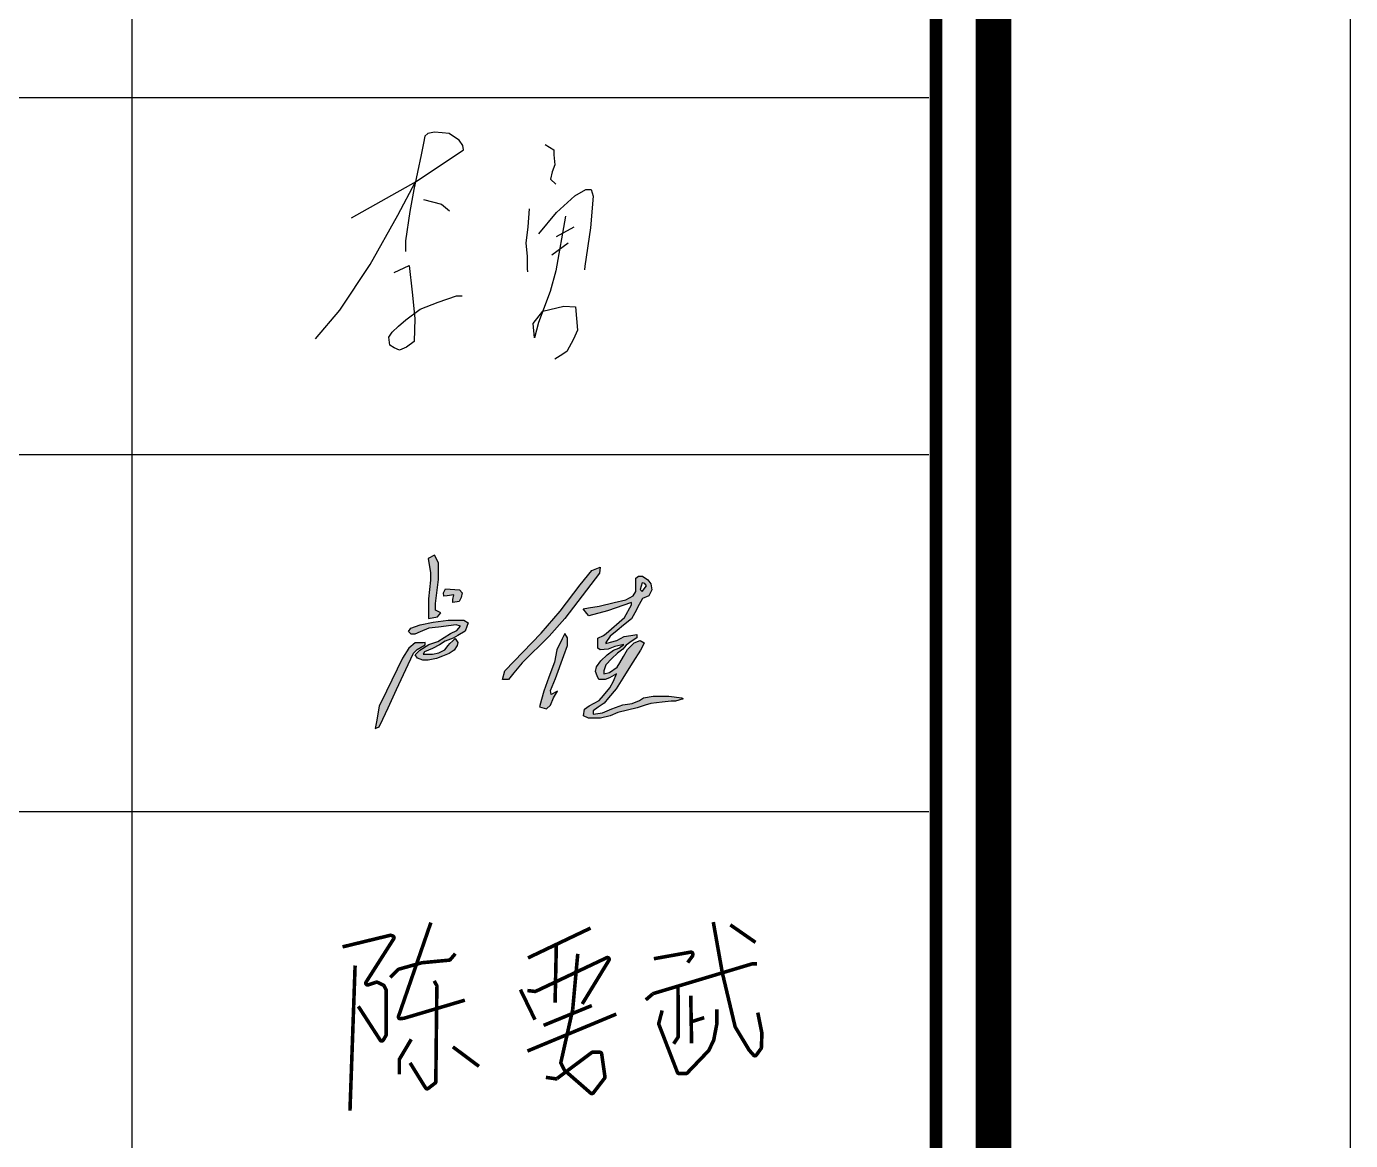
# Model space of a CAD drawing. Extents: x 815029915 to 815825525, y 579155098 to 579748855.
# Drawn here: x 815538153 to 815541863, y 579536305 to 579539426 of the extents above; entities that cross this region are included whole.
import ezdxf

# ---------------------------------------------------------------- set-up
doc = ezdxf.new("R2010")
doc.units = 0
doc.header["$LTSCALE"] = 100
doc.header["$MEASUREMENT"] = 0
for name, color, linetype in [('TK', 7, 'Continuous'), ('ZG-图框层', 4, 'Continuous'), ('zm', 1, 'Continuous')]:
    doc.layers.add(name, color=color, linetype=linetype)
doc.layers.add('平面看线', color=175, linetype='Continuous', lineweight=9)

# ---------------------------------------------------------------- blocks, each defined once
blk = doc.blocks.new('CCIAD-TK-A0-图签')
at = {"layer": 'TK'}
for p, q in [((1154.858, 121.628), (1154.858, 51.628)), ((1126.117, 91.628), (1177.187, 91.628)), ((1126.117, 91.628), (1177.187, 91.628)), ((1126.117, 81.628), (1177.187, 81.628)), ((1126.117, 81.628), (1177.187, 81.628)), ((1126.117, 71.628), (1177.187, 71.628)), ((1126.117, 71.628), (1177.187, 71.628))]:
    blk.add_line(p, q, dxfattribs=at)
blk.add_lwpolyline([(1124.286, 10.457), (1179, 10.457), (1179, 831)], dxfattribs=at)
at = {"layer": 'TK', "const_width": 0.347}
blk.add_lwpolyline([(1126.117, 185.398), (1177.387, 185.398), (1177.387, 13.253), (1126.117, 13.253)], close=True, dxfattribs=at)
blk = doc.blocks.new('李勇')
at = {"color": 7, "lineweight": 30}
for p, q in [((8824.8, 21817.8), (8816.5, 21810.6)), ((8843.3, 21821.1), (8824.8, 21817.8)), ((8865.5, 21819.2), (8843.3, 21821.1)), ((8885.2, 21817.5), (8865.5, 21819.2)), ((8899.9, 21807.9), (8885.2, 21817.5)), ((8812.8, 21791.1), (8806.5, 21758.1)), ((8816.5, 21810.6), (8812.8, 21791.1)), ((8913.1, 21799.3), (8899.9, 21807.9)), ((8922.7, 21784.1), (8913.1, 21799.3)), ((8925.1, 21771.8), (8922.7, 21784.1)), ((9153.4, 21787.1), (9177.6, 21772.1)), ((8806.5, 21758.1), (8786.2, 21661.3)), ((8792.7, 21683.7), (8925.1, 21771.8)), ((9177.6, 21772.1), (9177.6, 21757.9)), ((9177.6, 21757.9), (9180.5, 21730.1)), ((9173.4, 21710.2), (9169.1, 21690.3)), ((9180.5, 21730.1), (9173.4, 21710.2)), ((8611.5, 21581.2), (8792.7, 21683.7)), ((8740.7, 21589.4), (8790.7, 21682.5)), ((9169.1, 21690.3), (9183.3, 21676)), ((8786.2, 21661.3), (8774.9, 21599.2)), ((8812.6, 21633.3), (8863.3, 21620)), ((9185.8, 21596.4), (9237.3, 21642.9)), ((9237.3, 21642.9), (9268.1, 21660.8)), ((9268.1, 21660.8), (9282.5, 21660.8)), ((9288.4, 21641.9), (9280.7, 21553.3)), ((9282.5, 21660.8), (9288.4, 21641.9)), ((8663.8, 21450.7), (8740.7, 21589.4)), ((8774.9, 21599.2), (8762.8, 21517.1)), ((8863.3, 21620), (8885.9, 21601)), ((9109.4, 21606.3), (9105.6, 21556.5)), ((9136.2, 21536.4), (9185.8, 21596.4)), ((9105.6, 21556.5), (9099.9, 21510.6)), ((9210.4, 21586.1), (9183.2, 21433.5)), ((9185.8, 21528.9), (9235, 21556.5)), ((9280.7, 21553.3), (9265.1, 21445.9)), ((8762.8, 21517.1), (8762.8, 21493)), ((8762.8, 21493), (8762.8, 21487)), ((9099.9, 21510.6), (9103.1, 21474.1)), ((9172.6, 21477.6), (9218.4, 21511.3)), ((8578.7, 21322.8), (8663.8, 21450.7)), ((8730.7, 21428.4), (8772.7, 21447.9)), ((8772.7, 21447.9), (8780.7, 21373.4)), ((9103.1, 21474.1), (9103.7, 21438.2)), ((9265.1, 21445.9), (9263.6, 21436)), ((9103.7, 21438.2), (9103.8, 21430)), ((9183.2, 21433.5), (9167.4, 21374.8)), ((8780.7, 21373.4), (8788.6, 21299.4)), ((9167.4, 21374.8), (9135.4, 21288.2)), ((8803.1, 21325.8), (8853.6, 21345.6)), ((8853.6, 21345.6), (8905.5, 21362.9)), ((8905.5, 21362.9), (8921.5, 21362.9)), ((9147.1, 21320), (9206.4, 21334.2)), ((9206.4, 21334.2), (9239.2, 21331.9)), ((9239.2, 21331.9), (9243.9, 21266.8)), ((8510.5, 21243), (8578.7, 21322.8)), ((8742.8, 21278.2), (8763.2, 21295.4)), ((8763.2, 21295.4), (8803.1, 21325.8)), ((8788.6, 21299.4), (8786.4, 21235.5)), ((9120.5, 21285.9), (9147.1, 21320)), ((8715.9, 21247.5), (8725.2, 21261.5)), ((8725.2, 21261.5), (8742.8, 21278.2)), ((9123.7, 21245.3), (9120.5, 21285.9)), ((9135.4, 21288.2), (9123.7, 21245.3)), ((9243.9, 21266.8), (9233.6, 21242)), ((8718.4, 21224.7), (8715.9, 21247.5)), ((8730.7, 21217.1), (8718.4, 21224.7)), ((8765.2, 21219.5), (8746, 21211.1)), ((8786.4, 21235.5), (8765.2, 21219.5)), ((9233.6, 21242), (9214.2, 21206.8)), ((8746, 21211.1), (8730.7, 21217.1)), ((9195.6, 21195.1), (9181, 21185.9)), ((9214.2, 21206.8), (9195.6, 21195.1))]:
    blk.add_line(p, q, dxfattribs=at)
blk = doc.blocks.new('gadad23a')
at = {"layer": '平面看线', "const_width": 100}
for points in [[(131775, 116553), (130868, 113925, 0.557185), (130922, 113859), (131024, 113872), (132727, 114378)], [(139687, 116566), (139940, 115144), (140298, 113636, 0.077541), (140304, 113622), (140692, 112978), (140816, 112838, 0.480002), (140894, 112842), (141024, 113023, 0.147817), (141034, 113050), (141049, 113447, 0.05991), (141048, 113459), (140933, 114030)], [(129300, 115871), (130634, 116195, -0.150124), (130663, 116193), (130711, 116175, -0.476931), (130735, 116101), (129958, 114882, 0.703116), (130016, 114807), (130242, 114881, -0.191901), (130279, 114878), (130443, 114800, -0.166898), (130467, 114777), (130516, 114678, -0.116521), (130522, 114655), (130522, 113410, -0.134677), (130515, 113384), (130441, 113260, -0.556571), (130356, 113258), (129742, 114206)], [(138021, 115539), (139052, 115724, -0.467135), (139111, 115675), (139111, 115641, -0.160073), (139101, 115611), (138969, 115432)], [(130637, 115013), (130859, 115235, -0.129081), (130881, 115248), (131523, 115427), (132286, 115499, 0.194236), (132319, 115516), (132460, 115681)], [(134479, 114648), (134686, 114623, 0.141288), (134714, 114627), (136699, 115567, -0.745112), (136763, 115496), (136015, 114271)], [(137796, 114387), (137992, 114555, -0.104533), (138010, 114565), (140768, 115393, -0.07304), (140783, 115395), (140909, 115395)], [(131867, 114919), (131936, 114795, -0.131224), (131942, 114770), (131913, 112094, -0.229929), (131893, 112055), (131700, 111906, -0.444253), (131627, 111919), (131191, 112623)], [(138698, 114771), (138706, 113365, -0.149587), (138697, 113337), (138577, 113157)], [(135747, 114110), (135417, 112637, 0.177164), (135421, 112603), (135517, 112420, 0.093258), (135528, 112406), (136253, 111773, 0.432684), (136325, 111780), (136642, 112193, 0.202276), (136652, 112231), (136559, 112877, 0.372816), (136509, 112920), (136309, 112920, 0.162035), (136279, 112910), (135311, 112185, -0.199079), (135274, 112176), (134997, 112216)], [(138254, 114091), (138160, 113731, 0.156859), (138162, 113700), (138682, 112354, 0.309954), (138729, 112322), (138920, 112322, 0.204533), (138956, 112337), (139554, 112962, 0.079088), (139563, 112975), (139695, 113250, 0.06466), (139699, 113262), (139787, 113719, 0.04851), (139788, 113729), (139786, 114121)], [(131225, 113282), (130897, 112730, 0.134842), (130890, 112705), (130890, 112304)]]:
    blk.add_lwpolyline(points, format="xyb", dxfattribs=at)
for points in [[(140164, 116488), (140870, 115997)], [(134496, 115562), (136247, 116397)], [(135290, 115941), (135254, 114307)], [(129652, 115349), (129508, 111282)], [(135890, 115676), (135747, 114110)], [(134283, 114674), (134692, 113831)], [(134932, 113672), (136284, 114227)], [(139055, 114503), (139079, 113173)], [(134480, 112953), (136969, 113988)], [(139069, 113773), (139433, 113888)], [(132390, 113071), (133122, 112524)]]:
    blk.add_lwpolyline(points, dxfattribs=at)
blk = doc.blocks.new('ll')
at = {"layer": 'ZG-图框层'}
blk.add_lwpolyline([(815136770.1, 579524220), (815255670.1, 579524220), (815255670.1, 579608320), (815136770.1, 579608320)], close=True, dxfattribs=at)

msp = doc.modelspace()

# ---------------------------------------------------------------- hatches: boundary and pattern name
h = msp.add_hatch(color=256)
h.paths.add_polyline_path([(815539374, 579537839), (815539366.2, 579537847.4), (815539326.8, 579537850.6), (815539321.3, 579537839.3), (815539322.6, 579537829.9), (815539332, 579537831.2), (815539350.1, 579537833.5), (815539348.1, 579537820.5), (815539348.1, 579537812.4), (815539365.3, 579537814.7), (815539370.8, 579537826)])
h.paths.add_polyline_path([(815539314, 579537783.7), (815539299.2, 579537790.3), (815539299.2, 579537809.2), (815539307.4, 579537876.8), (815539307.4, 579537923.7), (815539295.9, 579537945.1), (815539278.6, 579537935.2), (815539285.2, 579537894.9), (815539285.2, 579537874.3), (815539279.4, 579537822.4), (815539279.4, 579537804.3), (815539279.4, 579537783.7), (815539279.4, 579537767.2), (815539305, 579537772.2)])
h.paths.add_polyline_path([(815539391.1, 579537754.9), (815539378.2, 579537762.7), (815539363.7, 579537762.7), (815539334.6, 579537762.7), (815539292.6, 579537757.5), (815539256.3, 579537749.7), (815539229.9, 579537739.9), (815539223.7, 579537731.1), (815539231.4, 579537723.3), (815539241.3, 579537723.3), (815539256.3, 579537730), (815539280.2, 579537740.4), (815539307.7, 579537743), (815539356.9, 579537749.2), (815539368.8, 579537745.6), (815539359, 579537734.2), (815539340.8, 579537725.4), (815539305.6, 579537702.6), (815539280.7, 579537694.3), (815539255.3, 579537678.2), (815539242.3, 579537665.3), (815539249.1, 579537656.5), (815539263.6, 579537650.3), (815539278.6, 579537650.3), (815539301.6, 579537654.9), (815539319.1, 579537661.7), (815539337.7, 579537668.9), (815539351.2, 579537678.8), (815539360, 579537691.7), (815539362.1, 579537700), (815539354.1, 579537711.2), (815539347.6, 579537705.2), (815539338.9, 579537697.2), (815539334.6, 579537691.7), (815539325.3, 579537679.8), (815539308.2, 579537671.5), (815539291.1, 579537667.9), (815539270.8, 579537667.9), (815539264.1, 579537667.9), (815539268.3, 579537673.6), (815539291.1, 579537682.9), (815539310.3, 579537693.8), (815539326.3, 579537703.6), (815539348.3, 579537712.6), (815539361.6, 579537720.2), (815539381.9, 579537731.8), (815539387, 579537744.6)])
h.paths.add_polyline_path([(815539270.6, 579537693.2), (815539270.6, 579537700.1), (815539264.6, 579537698.9), (815539241.8, 579537699.4), (815539224.1, 579537683.9), (815539207, 579537655.9), (815539161.6, 579537563.6), (815539141, 579537521.7), (815539133.4, 579537478.3), (815539130, 579537458.9), (815539141.7, 579537464.2), (815539151.7, 579537485.7), (815539166.3, 579537517.4), (815539189.7, 579537568.1), (815539222.4, 579537638.9), (815539237.3, 579537669.8), (815539248.1, 579537680.5)])
h.paths.add_polyline_path([(815539661.9, 579537767.5), (815539758.7, 579537894.3), (815539760.4, 579537911), (815539737, 579537901.8), (815539704.4, 579537861.8), (815539648.5, 579537787.5), (815539595.1, 579537726.6), (815539493.3, 579537620.7), (815539486.6, 579537596.6), (815539503.3, 579537596.6), (815539518.3, 579537614.9), (815539541.7, 579537643.2), (815539617.6, 579537718.3)])
h.paths.add_polyline_path([(815539669.1, 579537691.9), (815539669.1, 579537713.3), (815539661.8, 579537725.4), (815539654, 579537710.2), (815539638.8, 579537679.3), (815539632.5, 579537645.3), (815539616.8, 579537602.8), (815539602.4, 579537564.1), (815539595.8, 579537540.5), (815539590.1, 579537520.2), (815539610, 579537514.3), (815539621, 579537524.8), (815539629.9, 579537544.7), (815539640.9, 579537563.6), (815539623.6, 579537554.7), (815539621.5, 579537565.7), (815539635.1, 579537599.2), (815539658.7, 579537663.6)])
h.paths.add_polyline_path([(815539904.9, 579537847.5), (815539902.8, 579537864.3), (815539894.3, 579537875.4), (815539878.6, 579537885.9), (815539867.5, 579537885.9), (815539860.1, 579537880.7), (815539860.1, 579537862.2), (815539860.1, 579537842.8), (815539853.3, 579537831.2), (815539832.5, 579537820.1), (815539800.1, 579537812.3), (815539757.4, 579537801.9), (815539728, 579537796.9), (815539712.5, 579537794.2), (815539723.1, 579537781.5), (815539728.4, 579537775.2), (815539780.7, 579537788.4), (815539847.8, 579537812.2), (815539847.8, 579537805.3), (815539828.8, 579537769.9), (815539777.5, 579537725.5), (815539769.6, 579537720.2), (815539754.2, 579537712.3), (815539754.2, 579537704.4), (815539754.2, 579537684.1), (815539760.6, 579537679.4), (815539782.8, 579537681.5), (815539801.8, 579537688.9), (815539826.7, 579537694.7), (815539812.4, 579537684.6), (815539797.6, 579537678.8), (815539780.2, 579537665.6), (815539762.7, 579537649.2), (815539750.5, 579537632.3), (815539747.3, 579537619), (815539752.1, 579537607), (815539756.4, 579537596.4), (815539774.3, 579537596.4), (815539787, 579537601.2), (815539806.1, 579537612.3), (815539797.6, 579537592.2), (815539787.6, 579537573.3), (815539770.1, 579537552), (815539757.9, 579537537.3), (815539729.9, 579537523), (815539716.7, 579537513), (815539714.1, 579537495), (815539727.8, 579537488.1), (815539761.1, 579537488.1), (815539788.1, 579537495), (815539809.8, 579537503.6), (815539837.2, 579537510.3), (815539863.8, 579537516.8), (815539886.9, 579537524.6), (815539902.2, 579537529.7), (815539934, 579537533), (815539959.4, 579537535.7), (815539971.5, 579537535.7), (815539993.2, 579537542), (815539989.5, 579537544.7), (815539953, 579537549.9), (815539908.6, 579537549.9), (815539881.6, 579537544.7), (815539870.5, 579537537.3), (815539849.9, 579537529.3), (815539824, 579537525.6), (815539793.4, 579537514), (815539766.9, 579537502.9), (815539740.7, 579537499.8), (815539740.7, 579537508.9), (815539754.8, 579537518.8), (815539771.2, 579537530.3), (815539783.9, 579537545.2), (815539805, 579537570), (815539824, 579537600.4), (815539841.1, 579537627.7), (815539851.8, 579537644.7), (815539873.3, 579537679.1), (815539879.6, 579537690.6), (815539883.3, 579537699.6), (815539872.7, 579537705.9), (815539855.9, 579537699), (815539836.6, 579537680.4), (815539825.6, 579537660.9), (815539815.4, 579537642.8), (815539808.5, 579537630.7), (815539786.9, 579537616.5), (815539770.6, 579537612.3), (815539770.6, 579537620.7), (815539775.9, 579537637.5), (815539793.3, 579537654.9), (815539809.1, 579537670.6), (815539824.3, 579537681.2), (815539833.1, 579537692.8), (815539850.1, 579537704.4), (815539863.2, 579537713.4), (815539863.2, 579537722.7), (815539845.9, 579537719.7), (815539828, 579537716.5), (815539807.2, 579537705.5), (815539789.6, 579537700.8), (815539775.9, 579537697.1), (815539775.9, 579537700.2), (815539788.1, 579537718.2), (815539807.9, 579537734.2), (815539825.9, 579537748.6), (815539848.5, 579537766.8), (815539857.3, 579537783.4), (815539869.6, 579537806.5), (815539878.6, 579537823.3), (815539896.4, 579537830.7)])
h.paths.add_polyline_path([(815539878, 579537843.4), (815539872.7, 579537848.4), (815539877.7, 579537867.6), (815539885.6, 579537865.2), (815539890.3, 579537858.6)], flags=16)

# ---------------------------------------------------------------- linework, layer by layer
for points in [[(815539278.6, 579537935.2), (815539285.2, 579537894.9), (815539285.2, 579537874.3), (815539279.4, 579537822.4), (815539279.4, 579537804.3), (815539279.4, 579537783.7), (815539279.4, 579537767.2), (815539305, 579537772.2), (815539314, 579537783.7), (815539299.2, 579537790.3), (815539299.2, 579537809.2), (815539307.4, 579537876.8), (815539307.4, 579537923.7), (815539295.9, 579537945.1)], [(815539758.7, 579537894.3), (815539661.9, 579537767.5), (815539617.6, 579537718.3), (815539541.7, 579537643.2), (815539518.3, 579537614.9), (815539503.3, 579537596.6), (815539486.6, 579537596.6), (815539493.3, 579537620.7), (815539595.1, 579537726.6), (815539648.5, 579537787.5), (815539704.4, 579537861.8), (815539737, 579537901.8), (815539760.4, 579537911)], [(815539728, 579537796.9), (815539757.4, 579537801.9), (815539800.1, 579537812.3), (815539832.5, 579537820.1), (815539853.3, 579537831.2), (815539860.1, 579537842.8), (815539860.1, 579537862.2), (815539860.1, 579537880.7), (815539867.5, 579537885.9), (815539878.6, 579537885.9), (815539894.3, 579537875.4), (815539902.8, 579537864.3), (815539904.9, 579537847.5), (815539896.4, 579537830.7), (815539878.6, 579537823.3), (815539869.6, 579537806.5), (815539857.3, 579537783.4), (815539848.5, 579537766.8), (815539825.9, 579537748.6), (815539807.9, 579537734.2), (815539788.1, 579537718.2), (815539775.9, 579537700.2), (815539775.9, 579537697.1), (815539789.6, 579537700.8), (815539807.2, 579537705.5), (815539828, 579537716.5), (815539845.9, 579537719.7), (815539863.2, 579537722.7), (815539863.2, 579537713.4), (815539850.1, 579537704.4), (815539833.1, 579537692.8), (815539824.3, 579537681.2), (815539809.1, 579537670.6), (815539793.3, 579537654.9), (815539775.9, 579537637.5), (815539770.6, 579537620.7), (815539770.6, 579537612.3), (815539786.9, 579537616.5), (815539808.5, 579537630.7), (815539815.4, 579537642.8), (815539825.6, 579537660.9), (815539836.6, 579537680.4), (815539855.9, 579537699), (815539872.7, 579537705.9), (815539883.3, 579537699.6), (815539879.6, 579537690.6), (815539873.3, 579537679.1), (815539851.8, 579537644.7), (815539841.1, 579537627.7), (815539824, 579537600.4), (815539805, 579537570), (815539783.9, 579537545.2), (815539771.2, 579537530.3), (815539754.8, 579537518.8), (815539740.7, 579537508.9), (815539740.7, 579537499.8), (815539766.9, 579537502.9), (815539793.4, 579537514), (815539824, 579537525.6), (815539849.9, 579537529.3), (815539870.5, 579537537.3), (815539881.6, 579537544.7), (815539908.6, 579537549.9), (815539953, 579537549.9), (815539989.5, 579537544.7), (815539993.2, 579537542), (815539971.5, 579537535.7), (815539959.4, 579537535.7), (815539934, 579537533), (815539902.2, 579537529.7), (815539886.9, 579537524.6), (815539863.8, 579537516.8), (815539837.2, 579537510.3), (815539809.8, 579537503.6), (815539788.1, 579537495), (815539761.1, 579537488.1), (815539727.8, 579537488.1), (815539714.1, 579537495), (815539716.7, 579537513), (815539729.9, 579537523), (815539757.9, 579537537.3), (815539770.1, 579537552), (815539787.6, 579537573.3), (815539797.6, 579537592.2), (815539806.1, 579537612.3), (815539787, 579537601.2), (815539774.3, 579537596.4), (815539756.4, 579537596.4), (815539752.1, 579537607), (815539747.3, 579537619), (815539750.5, 579537632.3), (815539762.7, 579537649.2), (815539780.2, 579537665.6), (815539797.6, 579537678.8), (815539812.4, 579537684.6), (815539826.7, 579537694.7), (815539801.8, 579537688.9), (815539782.8, 579537681.5), (815539760.6, 579537679.4), (815539754.2, 579537684.1), (815539754.2, 579537704.4), (815539754.2, 579537712.3), (815539769.6, 579537720.2), (815539777.5, 579537725.5), (815539828.8, 579537769.9), (815539847.8, 579537805.3), (815539847.8, 579537812.2), (815539780.7, 579537788.4), (815539728.4, 579537775.2), (815539723.1, 579537781.5), (815539712.5, 579537794.2)], [(815539326.8, 579537850.6), (815539366.2, 579537847.4), (815539374, 579537839), (815539370.8, 579537826), (815539365.3, 579537814.7), (815539348.1, 579537812.4), (815539348.1, 579537820.5), (815539350.1, 579537833.5), (815539332, 579537831.2), (815539322.6, 579537829.9), (815539321.3, 579537839.3)], [(815539877.7, 579537867.6), (815539872.7, 579537848.4), (815539878, 579537843.4), (815539890.3, 579537858.6), (815539885.6, 579537865.2)], [(815539229.9, 579537739.9), (815539256.3, 579537749.7), (815539292.6, 579537757.5), (815539334.6, 579537762.7), (815539363.7, 579537762.7), (815539378.2, 579537762.7), (815539391.1, 579537754.9), (815539387, 579537744.6), (815539381.9, 579537731.8), (815539361.6, 579537720.2), (815539348.3, 579537712.6), (815539326.3, 579537703.6), (815539310.3, 579537693.8), (815539291.1, 579537682.9), (815539268.3, 579537673.6), (815539264.1, 579537667.9), (815539270.8, 579537667.9), (815539291.1, 579537667.9), (815539308.2, 579537671.5), (815539325.3, 579537679.8), (815539334.6, 579537691.7), (815539338.9, 579537697.2), (815539347.6, 579537705.2), (815539354.1, 579537711.2), (815539362.1, 579537700), (815539360, 579537691.7), (815539351.2, 579537678.8), (815539337.7, 579537668.9), (815539319.1, 579537661.7), (815539301.6, 579537654.9), (815539278.6, 579537650.3), (815539263.6, 579537650.3), (815539249.1, 579537656.5), (815539242.3, 579537665.3), (815539255.3, 579537678.2), (815539280.7, 579537694.3), (815539305.6, 579537702.6), (815539340.8, 579537725.4), (815539359, 579537734.2), (815539368.8, 579537745.6), (815539356.9, 579537749.2), (815539307.7, 579537743), (815539280.2, 579537740.4), (815539256.3, 579537730), (815539241.3, 579537723.3), (815539231.4, 579537723.3), (815539223.7, 579537731.1)], [(815539264.6, 579537698.9), (815539241.8, 579537699.4), (815539224.1, 579537683.9), (815539207, 579537655.9), (815539161.6, 579537563.6), (815539141, 579537521.7), (815539133.4, 579537478.3), (815539130, 579537458.9), (815539141.7, 579537464.2), (815539151.7, 579537485.7), (815539166.3, 579537517.4), (815539189.7, 579537568.1), (815539222.4, 579537638.9), (815539237.3, 579537669.8), (815539248.1, 579537680.5), (815539270.6, 579537693.2), (815539270.6, 579537700.1)], [(815539654, 579537710.2), (815539638.8, 579537679.3), (815539632.5, 579537645.3), (815539616.8, 579537602.8), (815539602.4, 579537564.1), (815539595.8, 579537540.5), (815539590.1, 579537520.2), (815539610, 579537514.3), (815539621, 579537524.8), (815539629.9, 579537544.7), (815539640.9, 579537563.6), (815539623.6, 579537554.7), (815539621.5, 579537565.7), (815539635.1, 579537599.2), (815539658.7, 579537663.6), (815539669.1, 579537691.9), (815539669.1, 579537713.3), (815539661.8, 579537725.4)]]:
    msp.add_lwpolyline(points, close=True)
at = {"layer": 'ZG-图框层'}
msp.add_lwpolyline([(815422962.6, 579530109.4), (815541862.6, 579530109.4), (815541862.6, 579614209.4), (815422962.6, 579614209.4)], close=True, dxfattribs=at)
at = {"layer": 'ZG-图框层', "const_width": 100}
msp.add_lwpolyline([(815425462.6, 579531109.4), (815540862.6, 579531109.4), (815540862.6, 579613209.4), (815425462.6, 579613209.4)], close=True, dxfattribs=at)

# ---------------------------------------------------------------- block references
msp.add_blockref('李勇', (815530452.6, 579517308.2))
at = {"xscale": 0.1, "yscale": 0.1, "zscale": 0.1}
msp.add_blockref('gadad23a', (815526108.7, 579525260.4), dxfattribs=at)
at = {"layer": 'TK', "xscale": 100, "yscale": 100, "zscale": 100}
msp.add_blockref('CCIAD-TK-A0-图签', (815422962.6, 579530063.8), dxfattribs=at)
at = {"layer": 'zm', "color": 1}
msp.add_blockref('ll', (286192.5, 5889.5), dxfattribs=at)

doc.saveas('drawing.dxf')
